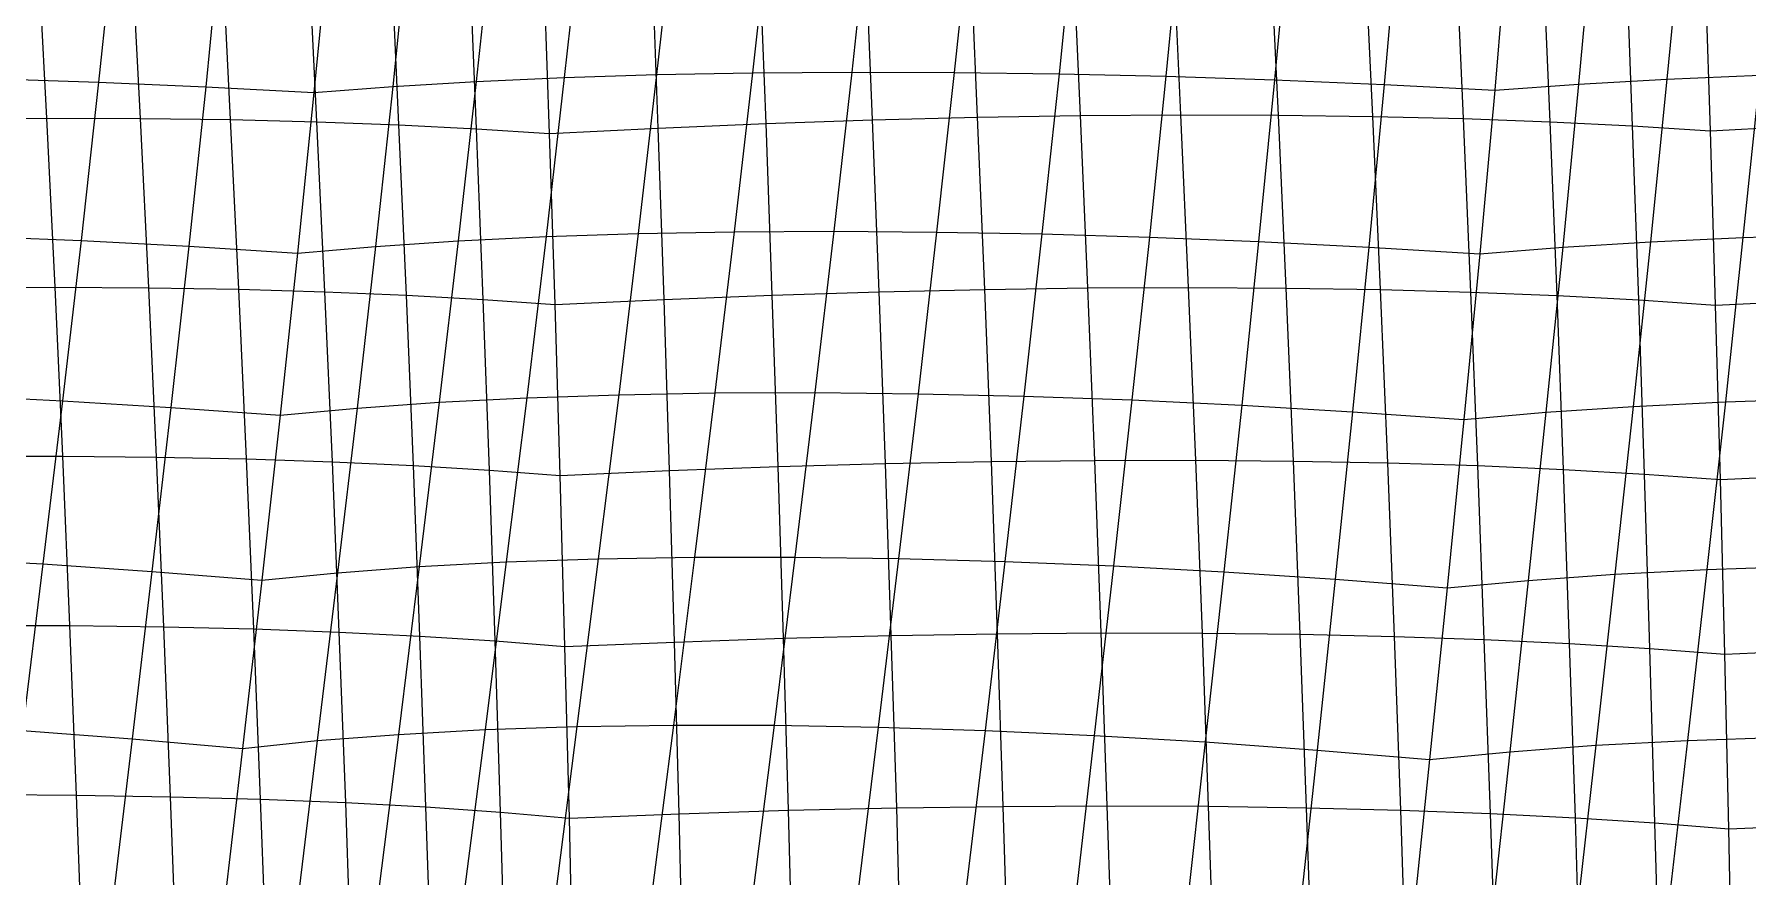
# Model space of a CAD drawing. Extents: x -429 to 429, y -1 to 209.
# Drawn here: x -239.07 to -208.65, y 157.73 to 172.69 of the extents above; entities that cross this region are included whole.
import ezdxf

# ---------------------------------------------------------------- set-up
doc = ezdxf.new("R2010")
doc.units = 0

msp = doc.modelspace()

# ---------------------------------------------------------------- linework, layer by layer
at = {"layer": 'default', "color": 5, "linetype": 'CONTINUOUS'}
for p, q in [((-237.636, 174.642, 50.983), (-237.927, 171.837, 50.591)), ((-230.921, 174.675, 47.57), (-231.222, 171.85, 47.179)), ((-229.35, 174.741, 46.363), (-229.659, 171.921, 45.951)), ((-227.71, 174.791, 45.254), (-228.021, 171.973, 44.825)), ((-226.008, 174.825, 44.247), (-226.317, 172.006, 43.806)), ((-224.249, 174.842, 43.346), (-224.553, 172.019, 42.898)), ((-222.44, 174.842, 42.554), (-222.737, 172.013, 42.105)), ((-220.589, 174.826, 41.873), (-220.876, 171.988, 41.431)), ((-218.701, 174.793, 41.307), (-218.978, 171.943, 40.877)), ((-216.785, 174.743, 40.858), (-217.05, 171.879, 40.446)), ((-214.847, 174.677, 40.527), (-215.102, 171.796, 40.141)), ((-211.389, 174.693, 38.985), (-211.652, 171.803, 38.601)), ((-209.807, 174.775, 37.747), (-210.082, 171.893, 37.337)), ((-235.745, 174.576, 50.562), (-236.025, 171.754, 50.194)), ((-233.834, 174.494, 50.257), (-234.104, 171.653, 49.922)), ((-233.834, 174.494, 50.257), (-234.104, 171.653, 49.922)), ((-232.418, 174.592, 48.869), (-232.706, 171.761, 48.505)), ((-212.894, 174.595, 40.316), (-213.14, 171.695, 39.962)), ((-212.894, 174.595, 40.316), (-213.14, 171.695, 39.962)), ((-239.802, 171.902, 51.109), (-237.927, 171.837, 50.591)), ((-231.222, 171.85, 47.179), (-229.659, 171.921, 45.951)), ((-229.659, 171.921, 45.951), (-229.984, 169.096, 45.504)), ((-229.659, 171.921, 45.951), (-228.021, 171.973, 44.825)), ((-228.021, 171.973, 44.825), (-228.349, 169.149, 44.361)), ((-228.021, 171.973, 44.825), (-226.317, 172.006, 43.806)), ((-226.317, 172.006, 43.806), (-226.643, 169.181, 43.331)), ((-226.317, 172.006, 43.806), (-224.553, 172.019, 42.898)), ((-224.553, 172.019, 42.898), (-224.874, 169.191, 42.416)), ((-224.553, 172.019, 42.898), (-222.737, 172.013, 42.105)), ((-222.737, 172.013, 42.105), (-223.05, 169.178, 41.622)), ((-222.737, 172.013, 42.105), (-220.876, 171.988, 41.431)), ((-220.876, 171.988, 41.431), (-221.179, 169.144, 40.953)), ((-220.876, 171.988, 41.431), (-218.978, 171.943, 40.877)), ((-218.978, 171.943, 40.877), (-219.271, 169.087, 40.41)), ((-218.978, 171.943, 40.877), (-217.05, 171.879, 40.446)), ((-211.652, 171.803, 38.601), (-210.082, 171.893, 37.337)), ((-210.082, 171.893, 37.337), (-210.373, 169.004, 36.889)), ((-210.082, 171.893, 37.337), (-208.435, 171.964, 36.175)), ((-208.435, 171.964, 36.175), (-208.732, 169.081, 35.706)), ((-237.927, 171.837, 50.591), (-238.237, 169.027, 50.164)), ((-237.927, 171.837, 50.591), (-236.025, 171.754, 50.194)), ((-236.025, 171.754, 50.194), (-236.324, 168.926, 49.791)), ((-236.025, 171.754, 50.194), (-234.104, 171.653, 49.922)), ((-234.104, 171.653, 49.922), (-234.394, 168.804, 49.548)), ((-234.104, 171.653, 49.922), (-234.394, 168.804, 49.548)), ((-234.104, 171.653, 49.922), (-232.706, 171.761, 48.505)), ((-232.706, 171.761, 48.505), (-233.014, 168.923, 48.103)), ((-232.706, 171.761, 48.505), (-231.222, 171.85, 47.179)), ((-231.222, 171.85, 47.179), (-231.542, 169.02, 46.753)), ((-217.05, 171.879, 40.446), (-217.333, 169.008, 39.997)), ((-217.05, 171.879, 40.446), (-215.102, 171.796, 40.141)), ((-215.102, 171.796, 40.141), (-215.374, 168.908, 39.716)), ((-215.102, 171.796, 40.141), (-213.14, 171.695, 39.962)), ((-213.14, 171.695, 39.962), (-213.404, 168.788, 39.568)), ((-213.14, 171.695, 39.962), (-213.404, 168.788, 39.568)), ((-213.14, 171.695, 39.962), (-211.652, 171.803, 38.601)), ((-211.652, 171.803, 38.601), (-211.933, 168.906, 38.178)), ((-229.984, 169.096, 45.504), (-228.349, 169.149, 44.361)), ((-228.349, 169.149, 44.361), (-228.693, 166.289, 43.867)), ((-228.349, 169.149, 44.361), (-226.643, 169.181, 43.331)), ((-226.643, 169.181, 43.331), (-226.984, 166.32, 42.825)), ((-226.643, 169.181, 43.331), (-224.874, 169.191, 42.416)), ((-224.874, 169.191, 42.416), (-225.21, 166.326, 41.905)), ((-224.874, 169.191, 42.416), (-223.05, 169.178, 41.622)), ((-223.05, 169.178, 41.622), (-223.379, 166.307, 41.109)), ((-223.05, 169.178, 41.622), (-221.179, 169.144, 40.953)), ((-221.179, 169.144, 40.953), (-221.499, 166.263, 40.444)), ((-221.179, 169.144, 40.953), (-219.271, 169.087, 40.41)), ((-240.124, 169.106, 50.665), (-238.237, 169.027, 50.164)), ((-238.237, 169.027, 50.164), (-238.566, 166.181, 49.704)), ((-238.237, 169.027, 50.164), (-236.324, 168.926, 49.791)), ((-236.324, 168.926, 49.791), (-236.643, 166.064, 49.352)), ((-236.324, 168.926, 49.791), (-234.394, 168.804, 49.548)), ((-234.394, 168.804, 49.548), (-233.014, 168.923, 48.103)), ((-233.014, 168.923, 48.103), (-233.339, 166.051, 47.666)), ((-233.014, 168.923, 48.103), (-231.542, 169.02, 46.753)), ((-231.542, 169.02, 46.753), (-231.878, 166.155, 46.293)), ((-231.542, 169.02, 46.753), (-229.984, 169.096, 45.504)), ((-229.984, 169.096, 45.504), (-230.327, 166.234, 45.025)), ((-219.271, 169.087, 40.41), (-219.58, 166.195, 39.911)), ((-219.271, 169.087, 40.41), (-217.333, 169.008, 39.997)), ((-217.333, 169.008, 39.997), (-217.632, 166.103, 39.514)), ((-217.333, 169.008, 39.997), (-215.374, 168.908, 39.716)), ((-215.374, 168.908, 39.716), (-215.664, 165.987, 39.255)), ((-215.374, 168.908, 39.716), (-213.404, 168.788, 39.568)), ((-213.404, 168.788, 39.568), (-211.933, 168.906, 38.178)), ((-211.933, 168.906, 38.178), (-212.23, 165.976, 37.718)), ((-211.933, 168.906, 38.178), (-210.373, 169.004, 36.889)), ((-210.373, 169.004, 36.889), (-210.68, 166.081, 36.406)), ((-210.373, 169.004, 36.889), (-208.732, 169.081, 35.706)), ((-208.732, 169.081, 35.706), (-209.044, 166.161, 35.203)), ((-208.732, 169.081, 35.706), (-207.018, 169.135, 34.634)), ((-234.394, 168.804, 49.548), (-234.703, 165.924, 49.135)), ((-234.394, 168.804, 49.548), (-234.703, 165.924, 49.135)), ((-213.404, 168.788, 39.568), (-213.686, 165.848, 39.134)), ((-213.404, 168.788, 39.568), (-213.686, 165.848, 39.134)), ((-240.463, 166.275, 50.191), (-238.566, 166.181, 49.704)), ((-238.566, 166.181, 49.704), (-238.915, 163.283, 49.208)), ((-238.566, 166.181, 49.704), (-236.643, 166.064, 49.352)), ((-233.339, 166.051, 47.666), (-231.878, 166.155, 46.293)), ((-231.878, 166.155, 46.293), (-232.235, 163.236, 45.797)), ((-231.878, 166.155, 46.293), (-230.327, 166.234, 45.025)), ((-230.327, 166.234, 45.025), (-230.69, 163.318, 44.508)), ((-230.327, 166.234, 45.025), (-228.693, 166.289, 43.867)), ((-228.693, 166.289, 43.867), (-229.058, 163.374, 43.334)), ((-228.693, 166.289, 43.867), (-226.984, 166.32, 42.825)), ((-226.984, 166.32, 42.825), (-227.348, 163.403, 42.28)), ((-226.984, 166.32, 42.825), (-225.21, 166.326, 41.905)), ((-225.21, 166.326, 41.905), (-225.568, 163.405, 41.352)), ((-225.21, 166.326, 41.905), (-223.379, 166.307, 41.109)), ((-223.379, 166.307, 41.109), (-223.728, 163.379, 40.556)), ((-223.379, 166.307, 41.109), (-221.499, 166.263, 40.444)), ((-221.499, 166.263, 40.444), (-221.838, 163.327, 39.895)), ((-221.499, 166.263, 40.444), (-219.58, 166.195, 39.911)), ((-219.58, 166.195, 39.911), (-219.909, 163.248, 39.373)), ((-219.58, 166.195, 39.911), (-217.632, 166.103, 39.514)), ((-217.632, 166.103, 39.514), (-217.95, 163.143, 38.993)), ((-217.632, 166.103, 39.514), (-215.664, 165.987, 39.255)), ((-210.68, 166.081, 36.406), (-209.044, 166.161, 35.203)), ((-209.044, 166.161, 35.203), (-209.376, 163.187, 34.661)), ((-209.044, 166.161, 35.203), (-207.331, 166.218, 34.116)), ((-236.643, 166.064, 49.352), (-236.981, 163.151, 48.877)), ((-236.643, 166.064, 49.352), (-234.703, 165.924, 49.135)), ((-234.703, 165.924, 49.135), (-235.031, 162.994, 48.689)), ((-234.703, 165.924, 49.135), (-235.031, 162.994, 48.689)), ((-234.703, 165.924, 49.135), (-233.339, 166.051, 47.666)), ((-233.339, 166.051, 47.666), (-233.685, 163.128, 47.193)), ((-215.664, 165.987, 39.255), (-215.972, 163.012, 38.756)), ((-215.664, 165.987, 39.255), (-213.686, 165.848, 39.134)), ((-213.686, 165.848, 39.134), (-213.986, 162.856, 38.665)), ((-213.686, 165.848, 39.134), (-213.986, 162.856, 38.665)), ((-213.686, 165.848, 39.134), (-212.23, 165.976, 37.718)), ((-212.23, 165.976, 37.718), (-212.546, 162.992, 37.221)), ((-212.23, 165.976, 37.718), (-210.68, 166.081, 36.406)), ((-210.68, 166.081, 36.406), (-211.007, 163.102, 35.884)), ((-240.823, 163.39, 49.678), (-238.915, 163.283, 49.208)), ((-230.69, 163.318, 44.508), (-229.058, 163.374, 43.334)), ((-229.058, 163.374, 43.334), (-229.434, 160.395, 42.781)), ((-229.058, 163.374, 43.334), (-227.348, 163.403, 42.28)), ((-227.348, 163.403, 42.28), (-227.721, 160.421, 41.716)), ((-227.348, 163.403, 42.28), (-225.568, 163.405, 41.352)), ((-225.568, 163.405, 41.352), (-225.936, 160.419, 40.782)), ((-225.568, 163.405, 41.352), (-223.728, 163.379, 40.556)), ((-223.728, 163.379, 40.556), (-224.088, 160.387, 39.984)), ((-223.728, 163.379, 40.556), (-221.838, 163.327, 39.895)), ((-238.915, 163.283, 49.208), (-239.276, 160.325, 48.69)), ((-238.915, 163.283, 49.208), (-236.981, 163.151, 48.877)), ((-236.981, 163.151, 48.877), (-237.332, 160.18, 48.38)), ((-236.981, 163.151, 48.877), (-235.031, 162.994, 48.689)), ((-235.031, 162.994, 48.689), (-233.685, 163.128, 47.193)), ((-233.685, 163.128, 47.193), (-234.044, 160.146, 46.697)), ((-233.685, 163.128, 47.193), (-232.235, 163.236, 45.797)), ((-232.235, 163.236, 45.797), (-232.605, 160.257, 45.279)), ((-232.235, 163.236, 45.797), (-230.69, 163.318, 44.508)), ((-230.69, 163.318, 44.508), (-231.065, 160.341, 43.971)), ((-221.838, 163.327, 39.895), (-222.189, 160.327, 39.327)), ((-221.838, 163.327, 39.895), (-219.909, 163.248, 39.373)), ((-219.909, 163.248, 39.373), (-220.249, 160.238, 38.814)), ((-219.909, 163.248, 39.373), (-217.95, 163.143, 38.993)), ((-217.95, 163.143, 38.993), (-218.28, 160.122, 38.449)), ((-217.95, 163.143, 38.993), (-215.972, 163.012, 38.756)), ((-212.546, 162.992, 37.221), (-211.007, 163.102, 35.884)), ((-211.007, 163.102, 35.884), (-211.344, 160.063, 35.34)), ((-211.007, 163.102, 35.884), (-209.376, 163.187, 34.661)), ((-209.376, 163.187, 34.661), (-209.718, 160.148, 34.097)), ((-209.376, 163.187, 34.661), (-207.663, 163.244, 33.557)), ((-235.031, 162.994, 48.689), (-235.374, 160.008, 48.218)), ((-235.031, 162.994, 48.689), (-235.374, 160.008, 48.218)), ((-215.972, 163.012, 38.756), (-216.293, 159.978, 38.234)), ((-215.972, 163.012, 38.756), (-213.986, 162.856, 38.665)), ((-213.986, 162.856, 38.665), (-214.298, 159.809, 38.169)), ((-213.986, 162.856, 38.665), (-214.298, 159.809, 38.169)), ((-213.986, 162.856, 38.665), (-212.546, 162.992, 37.221)), ((-212.546, 162.992, 37.221), (-212.873, 159.949, 36.7)), ((-239.276, 160.325, 48.69), (-237.332, 160.18, 48.38)), ((-232.605, 160.257, 45.279), (-231.065, 160.341, 43.971)), ((-231.065, 160.341, 43.971), (-231.453, 157.315, 43.413)), ((-231.065, 160.341, 43.971), (-229.434, 160.395, 42.781)), ((-229.434, 160.395, 42.781), (-229.824, 157.367, 42.207)), ((-229.434, 160.395, 42.781), (-227.721, 160.421, 41.716)), ((-227.721, 160.421, 41.716), (-228.108, 157.39, 41.13)), ((-227.721, 160.421, 41.716), (-225.936, 160.419, 40.782)), ((-225.936, 160.419, 40.782), (-226.317, 157.383, 40.189)), ((-225.936, 160.419, 40.782), (-224.088, 160.387, 39.984)), ((-224.088, 160.387, 39.984), (-224.46, 157.345, 39.389)), ((-224.088, 160.387, 39.984), (-222.189, 160.327, 39.327)), ((-222.189, 160.327, 39.327), (-222.551, 157.277, 38.736)), ((-222.189, 160.327, 39.327), (-220.249, 160.238, 38.814)), ((-237.332, 160.18, 48.38), (-237.694, 157.163, 47.865)), ((-237.332, 160.18, 48.38), (-235.374, 160.008, 48.218)), ((-235.374, 160.008, 48.218), (-234.044, 160.146, 46.697)), ((-234.044, 160.146, 46.697), (-234.413, 157.12, 46.184)), ((-234.044, 160.146, 46.697), (-232.605, 160.257, 45.279)), ((-232.605, 160.257, 45.279), (-232.986, 157.232, 44.742)), ((-220.249, 160.238, 38.814), (-220.6, 157.18, 38.234)), ((-220.249, 160.238, 38.814), (-218.28, 160.122, 38.449)), ((-218.28, 160.122, 38.449), (-218.62, 157.053, 37.885)), ((-218.28, 160.122, 38.449), (-216.293, 159.978, 38.234)), ((-212.873, 159.949, 36.7), (-211.344, 160.063, 35.34)), ((-211.344, 160.063, 35.34), (-211.692, 156.975, 34.776)), ((-211.344, 160.063, 35.34), (-209.718, 160.148, 34.097)), ((-209.718, 160.148, 34.097), (-210.072, 157.061, 33.512)), ((-209.718, 160.148, 34.097), (-208.005, 160.206, 32.978)), ((-235.374, 160.008, 48.218), (-235.726, 156.979, 47.731)), ((-235.374, 160.008, 48.218), (-235.726, 156.979, 47.731)), ((-216.293, 159.978, 38.234), (-216.622, 156.898, 37.693)), ((-216.293, 159.978, 38.234), (-214.298, 159.809, 38.169)), ((-214.298, 159.809, 38.169), (-214.619, 156.717, 37.657)), ((-214.298, 159.809, 38.169), (-214.619, 156.717, 37.657)), ((-214.298, 159.809, 38.169), (-212.873, 159.949, 36.7)), ((-212.873, 159.949, 36.7), (-213.211, 156.86, 36.161))]:
    msp.add_line(p, q, dxfattribs=at)
at = {"layer": 'default', "color": 3, "linetype": 'CONTINUOUS'}
for p, q in [((-218.712, 171.258, 55.561), (-218.854, 174.327, 55.029)), ((-216.98, 171.253, 54.69), (-217.123, 174.328, 54.16)), ((-238.848, 171.201, 65.488), (-239.001, 174.206, 64.976)), ((-237.186, 171.196, 64.547), (-237.34, 174.208, 64.037)), ((-235.585, 171.175, 63.506), (-235.737, 174.192, 63.003)), ((-234.053, 171.137, 62.368), (-234.2, 174.161, 61.876)), ((-232.594, 171.083, 61.138), (-232.732, 174.113, 60.661)), ((-231.216, 171.013, 59.821), (-231.34, 174.049, 59.361)), ((-227.993, 171.023, 58.237), (-228.105, 174.07, 57.769)), ((-226.078, 171.104, 57.934), (-226.196, 174.155, 57.442)), ((-224.185, 171.168, 57.513), (-224.31, 174.223, 57.002)), ((-222.321, 171.215, 56.976), (-222.454, 174.274, 56.452)), ((-220.495, 171.245, 56.324), (-220.632, 174.309, 55.794)), ((-215.306, 171.232, 53.713), (-215.448, 174.312, 53.191)), ((-213.696, 171.193, 52.635), (-213.833, 174.279, 52.124)), ((-212.156, 171.137, 51.46), (-212.285, 174.229, 50.964)), ((-210.693, 171.065, 50.193), (-210.809, 174.163, 49.715)), ((-209.311, 170.976, 48.837), (-209.41, 174.08, 48.382)), ((-209.311, 170.976, 48.837), (-209.41, 174.08, 48.382)), ((-229.922, 170.927, 58.421), (-230.028, 173.97, 57.982)), ((-229.922, 170.927, 58.421), (-230.028, 173.97, 57.982)), ((-240.566, 171.188, 66.325), (-238.848, 171.201, 65.488)), ((-238.848, 171.201, 65.488), (-237.186, 171.196, 64.547)), ((-238.701, 168.198, 65.989), (-238.848, 171.201, 65.488)), ((-237.186, 171.196, 64.547), (-235.585, 171.175, 63.506)), ((-237.037, 168.188, 65.046), (-237.186, 171.196, 64.547)), ((-235.585, 171.175, 63.506), (-234.053, 171.137, 62.368)), ((-235.438, 168.161, 63.997), (-235.585, 171.175, 63.506)), ((-234.053, 171.137, 62.368), (-232.594, 171.083, 61.138)), ((-233.911, 168.117, 62.848), (-234.053, 171.137, 62.368)), ((-232.594, 171.083, 61.138), (-231.216, 171.013, 59.821)), ((-232.462, 168.057, 61.603), (-232.594, 171.083, 61.138)), ((-231.216, 171.013, 59.821), (-229.922, 170.927, 58.421)), ((-231.097, 167.981, 60.267), (-231.216, 171.013, 59.821)), ((-229.922, 170.927, 58.421), (-227.993, 171.023, 58.237)), ((-227.993, 171.023, 58.237), (-226.078, 171.104, 57.934)), ((-227.888, 167.981, 58.692), (-227.993, 171.023, 58.237)), ((-226.078, 171.104, 57.934), (-224.185, 171.168, 57.513)), ((-225.966, 168.057, 58.414), (-226.078, 171.104, 57.934)), ((-224.185, 171.168, 57.513), (-222.321, 171.215, 56.976)), ((-224.066, 168.117, 58.011), (-224.185, 171.168, 57.513)), ((-222.321, 171.215, 56.976), (-220.495, 171.245, 56.324)), ((-222.195, 168.159, 57.487), (-222.321, 171.215, 56.976)), ((-220.495, 171.245, 56.324), (-218.712, 171.258, 55.561)), ((-220.363, 168.184, 56.843), (-220.495, 171.245, 56.324)), ((-218.712, 171.258, 55.561), (-216.98, 171.253, 54.69)), ((-218.576, 168.192, 56.082), (-218.712, 171.258, 55.561)), ((-216.98, 171.253, 54.69), (-215.306, 171.232, 53.713)), ((-216.842, 168.182, 55.208), (-216.98, 171.253, 54.69)), ((-215.306, 171.232, 53.713), (-213.696, 171.193, 52.635)), ((-215.169, 168.155, 54.224), (-215.306, 171.232, 53.713)), ((-213.696, 171.193, 52.635), (-212.156, 171.137, 51.46)), ((-213.563, 168.111, 53.134), (-213.696, 171.193, 52.635)), ((-212.156, 171.137, 51.46), (-210.693, 171.065, 50.193)), ((-212.032, 168.05, 51.943), (-212.156, 171.137, 51.46)), ((-210.693, 171.065, 50.193), (-209.311, 170.976, 48.837)), ((-210.582, 167.972, 50.655), (-210.693, 171.065, 50.193)), ((-209.311, 170.976, 48.837), (-207.349, 171.076, 48.749)), ((-209.219, 167.878, 49.278), (-209.311, 170.976, 48.837)), ((-209.219, 167.878, 49.278), (-209.311, 170.976, 48.837)), ((-229.823, 167.889, 58.847), (-229.922, 170.927, 58.421)), ((-229.823, 167.889, 58.847), (-229.922, 170.927, 58.421)), ((-240.423, 168.192, 66.824), (-238.701, 168.198, 65.989)), ((-238.701, 168.198, 65.989), (-237.037, 168.188, 65.046)), ((-238.563, 165.196, 66.473), (-238.701, 168.198, 65.989)), ((-237.037, 168.188, 65.046), (-235.438, 168.161, 63.997)), ((-236.897, 165.18, 65.526), (-237.037, 168.188, 65.046)), ((-235.438, 168.161, 63.997), (-233.911, 168.117, 62.848)), ((-235.3, 165.147, 64.471), (-235.438, 168.161, 63.997)), ((-233.911, 168.117, 62.848), (-232.462, 168.057, 61.603)), ((-233.777, 165.098, 63.31), (-233.911, 168.117, 62.848)), ((-232.462, 168.057, 61.603), (-231.097, 167.981, 60.267)), ((-232.338, 165.032, 62.05), (-232.462, 168.057, 61.603)), ((-231.097, 167.981, 60.267), (-229.823, 167.889, 58.847)), ((-230.987, 164.95, 60.697), (-231.097, 167.981, 60.267)), ((-229.823, 167.889, 58.847), (-227.888, 167.981, 58.692)), ((-227.888, 167.981, 58.692), (-225.966, 168.057, 58.414)), ((-227.79, 164.941, 59.131), (-227.888, 167.981, 58.692)), ((-225.966, 168.057, 58.414), (-224.066, 168.117, 58.011)), ((-225.862, 165.012, 58.876), (-225.966, 168.057, 58.414)), ((-224.066, 168.117, 58.011), (-222.195, 168.159, 57.487)), ((-223.955, 165.066, 58.492), (-224.066, 168.117, 58.011)), ((-222.195, 168.159, 57.487), (-220.363, 168.184, 56.843)), ((-222.077, 165.103, 57.98), (-222.195, 168.159, 57.487)), ((-220.363, 168.184, 56.843), (-218.576, 168.192, 56.082)), ((-220.239, 165.123, 57.343), (-220.363, 168.184, 56.843)), ((-218.576, 168.192, 56.082), (-216.842, 168.182, 55.208)), ((-218.448, 165.126, 56.584), (-218.576, 168.192, 56.082)), ((-216.842, 168.182, 55.208), (-215.169, 168.155, 54.224)), ((-216.712, 165.111, 55.707), (-216.842, 168.182, 55.208)), ((-215.169, 168.155, 54.224), (-213.563, 168.111, 53.134)), ((-215.04, 165.079, 54.715), (-215.169, 168.155, 54.224)), ((-213.563, 168.111, 53.134), (-212.032, 168.05, 51.943)), ((-213.439, 165.029, 53.614), (-213.563, 168.111, 53.134)), ((-212.032, 168.05, 51.943), (-210.582, 167.972, 50.655)), ((-211.916, 164.963, 52.407), (-212.032, 168.05, 51.943)), ((-210.582, 167.972, 50.655), (-209.219, 167.878, 49.278)), ((-210.479, 164.88, 51.101), (-210.582, 167.972, 50.655)), ((-209.219, 167.878, 49.278), (-207.252, 167.974, 49.221)), ((-229.731, 164.853, 59.257), (-229.823, 167.889, 58.847)), ((-229.731, 164.853, 59.257), (-229.823, 167.889, 58.847)), ((-209.134, 164.781, 49.702), (-209.219, 167.878, 49.278)), ((-209.134, 164.781, 49.702), (-209.219, 167.878, 49.278)), ((-240.29, 165.195, 67.305), (-238.563, 165.196, 66.473)), ((-238.563, 165.196, 66.473), (-236.897, 165.18, 65.526)), ((-238.438, 162.189, 66.933), (-238.563, 165.196, 66.473)), ((-236.897, 165.18, 65.526), (-235.3, 165.147, 64.471)), ((-236.771, 162.167, 65.984), (-236.897, 165.18, 65.526)), ((-235.3, 165.147, 64.471), (-233.777, 165.098, 63.31)), ((-235.174, 162.129, 64.922), (-235.3, 165.147, 64.471)), ((-233.777, 165.098, 63.31), (-232.338, 165.032, 62.05)), ((-233.656, 162.074, 63.752), (-233.777, 165.098, 63.31)), ((-232.338, 165.032, 62.05), (-230.987, 164.95, 60.697)), ((-232.224, 162.003, 62.479), (-232.338, 165.032, 62.05)), ((-230.987, 164.95, 60.697), (-229.731, 164.853, 59.257)), ((-230.885, 161.916, 61.11), (-230.987, 164.95, 60.697)), ((-229.731, 164.853, 59.257), (-227.79, 164.941, 59.131)), ((-227.79, 164.941, 59.131), (-225.862, 165.012, 58.876)), ((-227.701, 161.896, 59.553), (-227.79, 164.941, 59.131)), ((-225.862, 165.012, 58.876), (-223.955, 165.066, 58.492)), ((-225.767, 161.962, 59.319), (-225.862, 165.012, 58.876)), ((-223.955, 165.066, 58.492), (-222.077, 165.103, 57.98)), ((-223.853, 162.011, 58.95), (-223.955, 165.066, 58.492)), ((-222.077, 165.103, 57.98), (-220.239, 165.123, 57.343)), ((-221.97, 162.042, 58.45), (-222.077, 165.103, 57.98)), ((-220.239, 165.123, 57.343), (-218.448, 165.126, 56.584)), ((-220.126, 162.057, 57.819), (-220.239, 165.123, 57.343)), ((-218.448, 165.126, 56.584), (-216.712, 165.111, 55.707)), ((-218.331, 162.054, 57.062), (-218.448, 165.126, 56.584)), ((-216.712, 165.111, 55.707), (-215.04, 165.079, 54.715)), ((-216.594, 162.034, 56.183), (-216.712, 165.111, 55.707)), ((-215.04, 165.079, 54.715), (-213.439, 165.029, 53.614)), ((-214.922, 161.997, 55.184), (-215.04, 165.079, 54.715)), ((-213.439, 165.029, 53.614), (-211.916, 164.963, 52.407)), ((-213.325, 161.943, 54.072), (-213.439, 165.029, 53.614)), ((-211.916, 164.963, 52.407), (-210.479, 164.88, 51.101)), ((-211.81, 161.872, 52.852), (-211.916, 164.963, 52.407)), ((-229.647, 161.814, 59.652), (-229.731, 164.853, 59.257)), ((-229.647, 161.814, 59.652), (-229.731, 164.853, 59.257)), ((-210.479, 164.88, 51.101), (-209.134, 164.781, 49.702)), ((-210.384, 161.784, 51.53), (-210.479, 164.88, 51.101)), ((-209.134, 164.781, 49.702), (-207.163, 164.873, 49.675)), ((-209.055, 161.681, 50.112), (-209.134, 164.781, 49.702)), ((-209.055, 161.681, 50.112), (-209.134, 164.781, 49.702)), ((-240.168, 162.194, 67.764), (-238.438, 162.189, 66.933)), ((-238.438, 162.189, 66.933), (-236.771, 162.167, 65.984)), ((-238.318, 159.177, 67.384), (-238.438, 162.189, 66.933)), ((-236.771, 162.167, 65.984), (-235.174, 162.129, 64.922)), ((-236.648, 159.15, 66.432), (-236.771, 162.167, 65.984)), ((-235.174, 162.129, 64.922), (-233.656, 162.074, 63.752)), ((-235.052, 159.106, 65.363), (-235.174, 162.129, 64.922)), ((-233.656, 162.074, 63.752), (-232.224, 162.003, 62.479)), ((-233.539, 159.045, 64.182), (-233.656, 162.074, 63.752)), ((-232.224, 162.003, 62.479), (-230.885, 161.916, 61.11)), ((-232.116, 158.969, 62.896), (-232.224, 162.003, 62.479)), ((-230.885, 161.916, 61.11), (-229.647, 161.814, 59.652)), ((-230.79, 158.877, 61.511), (-230.885, 161.916, 61.11)), ((-229.647, 161.814, 59.652), (-227.701, 161.896, 59.553)), ((-227.701, 161.896, 59.553), (-225.767, 161.962, 59.319)), ((-227.619, 158.847, 59.962), (-227.701, 161.896, 59.553)), ((-225.767, 161.962, 59.319), (-223.853, 162.011, 58.95)), ((-225.678, 158.908, 59.75), (-225.767, 161.962, 59.319)), ((-223.853, 162.011, 58.95), (-221.97, 162.042, 58.45)), ((-223.758, 158.951, 59.398), (-223.853, 162.011, 58.95)), ((-221.97, 162.042, 58.45), (-220.126, 162.057, 57.819)), ((-221.868, 158.978, 58.91), (-221.97, 162.042, 58.45)), ((-220.126, 162.057, 57.819), (-218.331, 162.054, 57.062)), ((-220.019, 158.987, 58.286), (-220.126, 162.057, 57.819)), ((-218.331, 162.054, 57.062), (-216.594, 162.034, 56.183)), ((-218.219, 158.979, 57.531), (-218.331, 162.054, 57.062)), ((-216.594, 162.034, 56.183), (-214.922, 161.997, 55.184)), ((-216.48, 158.954, 56.648), (-216.594, 162.034, 56.183)), ((-214.922, 161.997, 55.184), (-213.325, 161.943, 54.072)), ((-214.809, 158.911, 55.643), (-214.922, 161.997, 55.184)), ((-213.325, 161.943, 54.072), (-211.81, 161.872, 52.852)), ((-213.215, 158.852, 54.52), (-213.325, 161.943, 54.072)), ((-211.81, 161.872, 52.852), (-210.384, 161.784, 51.53)), ((-211.708, 158.776, 53.285), (-211.81, 161.872, 52.852)), ((-229.569, 158.77, 60.034), (-229.647, 161.814, 59.652)), ((-229.569, 158.77, 60.034), (-229.647, 161.814, 59.652)), ((-210.384, 161.784, 51.53), (-209.055, 161.681, 50.112)), ((-210.295, 158.684, 51.945), (-210.384, 161.784, 51.53)), ((-209.055, 161.681, 50.112), (-207.081, 161.768, 50.111)), ((-208.983, 158.577, 50.508), (-209.055, 161.681, 50.112)), ((-208.983, 158.577, 50.508), (-209.055, 161.681, 50.112)), ((-240.052, 159.188, 68.213), (-238.318, 159.177, 67.384)), ((-238.318, 159.177, 67.384), (-236.648, 159.15, 66.432)), ((-238.209, 156.162, 67.813), (-238.318, 159.177, 67.384)), ((-236.648, 159.15, 66.432), (-235.052, 159.106, 65.363)), ((-236.538, 156.129, 66.859), (-236.648, 159.15, 66.432)), ((-235.052, 159.106, 65.363), (-233.539, 159.045, 64.182)), ((-234.943, 156.079, 65.784), (-235.052, 159.106, 65.363)), ((-233.539, 159.045, 64.182), (-232.116, 158.969, 62.896)), ((-233.433, 156.014, 64.594), (-233.539, 159.045, 64.182)), ((-232.116, 158.969, 62.896), (-230.79, 158.877, 61.511)), ((-232.017, 155.933, 63.296), (-232.116, 158.969, 62.896)), ((-230.79, 158.877, 61.511), (-229.569, 158.77, 60.034)), ((-230.703, 155.836, 61.896), (-230.79, 158.877, 61.511)), ((-229.569, 158.77, 60.034), (-227.619, 158.847, 59.962)), ((-227.619, 158.847, 59.962), (-225.678, 158.908, 59.75)), ((-227.544, 155.796, 60.355), (-227.619, 158.847, 59.962)), ((-225.678, 158.908, 59.75), (-223.758, 158.951, 59.398)), ((-225.598, 155.851, 60.163), (-225.678, 158.908, 59.75)), ((-223.758, 158.951, 59.398), (-221.868, 158.978, 58.91)), ((-223.672, 155.889, 59.826), (-223.758, 158.951, 59.398)), ((-221.868, 158.978, 58.91), (-220.019, 158.987, 58.286)), ((-221.776, 155.909, 59.348), (-221.868, 158.978, 58.91)), ((-220.019, 158.987, 58.286), (-218.219, 158.979, 57.531)), ((-219.922, 155.913, 58.73), (-220.019, 158.987, 58.286)), ((-218.219, 158.979, 57.531), (-216.48, 158.954, 56.648)), ((-218.118, 155.9, 57.976), (-218.219, 158.979, 57.531)), ((-216.48, 158.954, 56.648), (-214.809, 158.911, 55.643)), ((-216.377, 155.869, 57.091), (-216.48, 158.954, 56.648)), ((-214.809, 158.911, 55.643), (-213.215, 158.852, 54.52)), ((-214.706, 155.822, 56.079), (-214.809, 158.911, 55.643)), ((-213.215, 158.852, 54.52), (-211.708, 158.776, 53.285)), ((-213.116, 155.758, 54.947), (-213.215, 158.852, 54.52)), ((-229.498, 155.725, 60.403), (-229.569, 158.77, 60.034)), ((-229.498, 155.725, 60.403), (-229.569, 158.77, 60.034)), ((-211.708, 158.776, 53.285), (-210.295, 158.684, 51.945)), ((-211.616, 155.678, 53.699), (-211.708, 158.776, 53.285)), ((-210.295, 158.684, 51.945), (-208.983, 158.577, 50.508)), ((-210.213, 155.582, 52.344), (-210.295, 158.684, 51.945)), ((-208.983, 158.577, 50.508), (-207.005, 158.659, 50.534)), ((-208.917, 155.47, 50.889), (-208.983, 158.577, 50.508)), ((-208.917, 155.47, 50.889), (-208.983, 158.577, 50.508))]:
    msp.add_line(p, q, dxfattribs=at)

doc.saveas('drawing.dxf')
